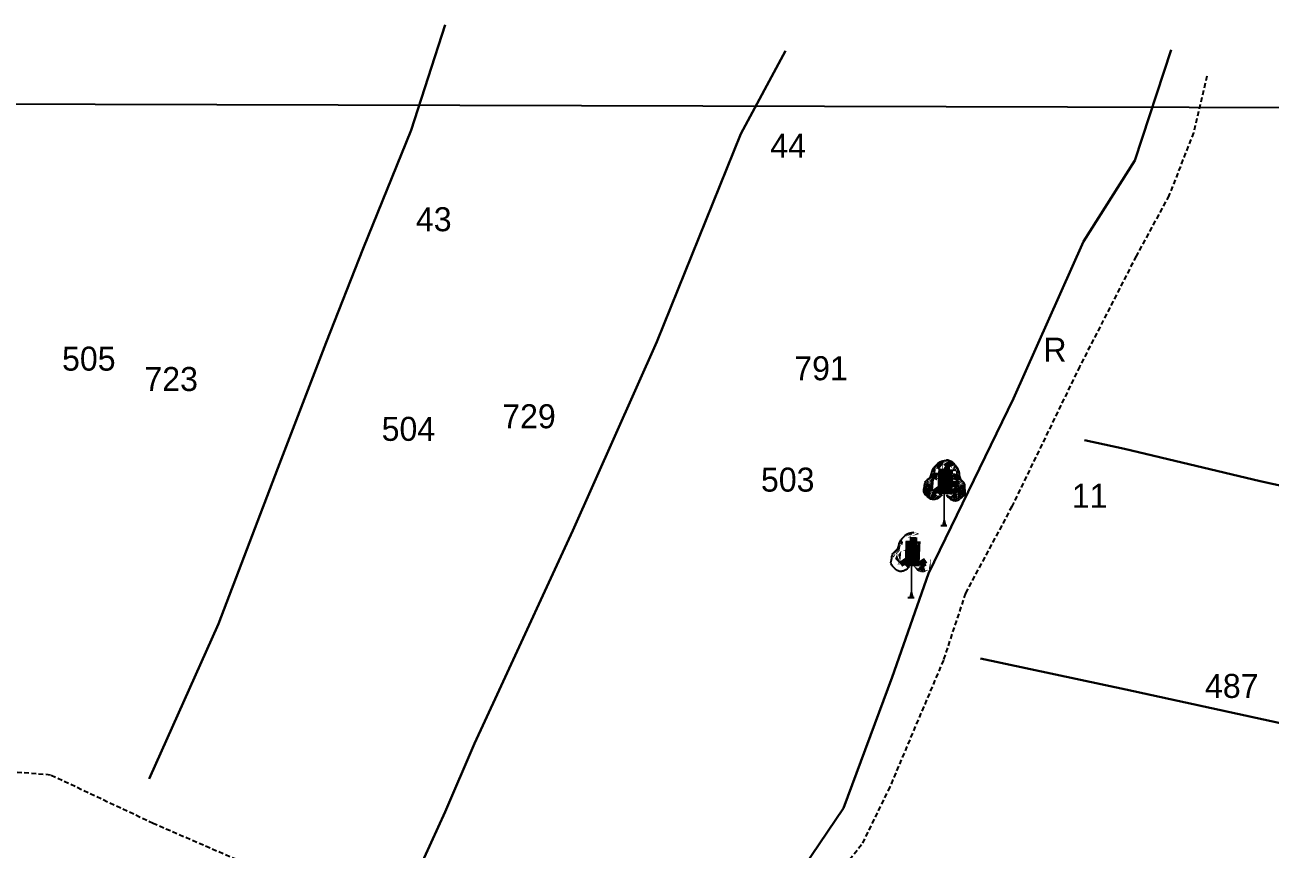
# Model space of a CAD drawing. Header units: millimetres. Extents: x -1419336 to 38707697, y -75591640 to 81.
# Drawn here: x 339.3 to 469, y -687 to -601.2 of the extents above; entities that cross this region are included whole.
import ezdxf

# ---------------------------------------------------------------- set-up
doc = ezdxf.new("R2010")
doc.units = ezdxf.units.MM
doc.linetypes.add('ACAD_ISO02W100', pattern=[15, 12, -3])
doc.linetypes.add('DASHED', pattern=[0.75, 0.5, -0.25])
for name, color, linetype in [('Line_Marking_Adusting_Sheet', 1, 'Continuous'), ('Line_Road', 250, 'ACAD_ISO02W100'), ('Sym_Tree', 92, 'Continuous'), ('Text_Survey_No_Old', 5, 'Continuous')]:
    doc.layers.add(name, color=color, linetype=linetype)
for name, color, linetype, lineweight in [('Line_Vahivat', 250, 'ACAD_ISO02W100', 25), ('Poly_Survey_Bndry', 250, 'Continuous', 30), ('Text_Survey_No', 250, 'Continuous', 0)]:
    doc.layers.add(name, color=color, linetype=linetype, lineweight=lineweight)
doc.layers.add('Text_Chalta_No', color=1, linetype='Continuous', lineweight=0, true_color=0x0000ff)
doc.styles.get("Standard").update_dxf_attribs({"font": 'SakalBharati.ttf'})

msp = doc.modelspace()

# ---------------------------------------------------------------- linework, layer by layer
at = {"layer": 'Line_Marking_Adusting_Sheet'}
msp.add_lwpolyline([(17.38, -608.55), (751.83, -610.57)], dxfattribs=at)
at = {"layer": 'Line_Road', "linetype": 'DASHED'}
msp.add_lwpolyline([(462.43, -606.56), (461.04, -612.44), (458.49, -618.98), (455.07, -625.3), (449.19, -636.77), (442.13, -651.35), (437.29, -660.39), (434.99, -667.36), (429.41, -680.56), (426.47, -686.59), (423.71, -690)], dxfattribs=at)
at = {"layer": 'Line_Vahivat', "linetype": 'DASHED'}
msp.add_lwpolyline([(406.38, -698.77), (400.15, -697.45), (394.59, -696.2), (389.74, -695.05), (382.95, -694.03), (371.8, -692.11), (364.11, -689.32), (352.69, -684.37), (341.99, -679.32), (336.84, -678.91)], dxfattribs=at)
at = {"layer": 'Poly_Survey_Bndry'}
for points in [[(352.26, -679.71), (359.48, -663.58), (365.67, -647.38), (370.69, -634.27), (374.56, -624.48), (379.57, -612.15), (383.11, -601.21)], [(379.46, -691.13), (383.11, -683.15), (386.17, -676.04), (388.53, -670.92), (396.4, -653.84), (405.16, -634.2), (413.9, -612.56), (418.53, -603.92)], [(407.91, -695.89), (411.05, -695.72), (416.51, -693.92), (417.14, -693.81), (424.58, -682.78), (429.65, -669.12), (433.45, -658.32), (442.3, -640.11), (449.6, -623.76), (454.95, -615.31), (458.73, -603.8)], [(449.7, -644.46), (453.86, -645.36), (467.99, -648.71), (491.86, -653.97), (506.77, -657.41)], [(438.85, -667.19), (453.99, -670.4), (486.19, -677.44), (528.34, -686.32)]]:
    msp.add_lwpolyline(points, dxfattribs=at)
at = {"layer": 'Sym_Tree'}
for p, q in [((435.31, -646.58), (435.08, -646.6)), ((434.71, -653.35), (435.36, -653.35)), ((431.9, -654.06), (431.67, -654.09)), ((431.3, -660.83), (431.95, -660.83))]:
    msp.add_line(p, q, dxfattribs=at)
at = {"layer": 'Sym_Tree', "color": 82, "const_width": 0.8}
for points in [[(434.75, -650.04), (434.86, -647.43)], [(434.85, -650.05), (434.95, -647.44)], [(435.19, -649.67), (435.29, -647.06)], [(435.52, -650.1), (435.62, -647.49)], [(434.1, -649.44), (434.44, -649.92)], [(434.62, -649.55), (434.96, -650.04)], [(436.44, -649.67), (435.94, -650)], [(436.06, -649.46), (436.4, -649.94)], [(431.35, -657.52), (431.45, -654.92)], [(431.44, -657.54), (431.54, -654.93)], [(431.78, -657.15), (431.89, -654.54)], [(432.11, -657.59), (432.22, -654.98)], [(430.69, -656.92), (431.03, -657.41)], [(431.21, -657.04), (431.55, -657.52)], [(433.03, -657.15), (432.54, -657.48)], [(432.65, -656.94), (432.99, -657.43)]]:
    msp.add_lwpolyline(points, dxfattribs=at)
at = {"layer": 'Sym_Tree', "color": 34}
for points in [[(435.08, -653.35, 0.48, 0.16, 0), (435.08, -652.69, 0.16, 0.16, 0), (435.08, -650.02, 0.16, 0.16, 0)], [(431.67, -660.83, 0.48, 0.16, 0), (431.67, -660.18, 0.16, 0.16, 0), (431.67, -657.5, 0.16, 0.16, 0)]]:
    msp.add_lwpolyline(points, format="xyseb", dxfattribs=at)
at = {"layer": 'Sym_Tree', "color": 82}
for points in [[(434.85, -650.13), (434.7, -650.29), (434.47, -650.54), (434.03, -650.64), (433.64, -650.62), (433.3, -650.29), (432.84, -649.89), (433.05, -649.29), (433.06, -648.69), (433.75, -648.35), (433.77, -647.52), (434.28, -647), (434.69, -646.64), (434.98, -646.61), (435.08, -646.6)], [(431.45, -657.61), (431.3, -657.78), (431.07, -658.03), (430.62, -658.13), (430.23, -658.1), (429.9, -657.77), (429.43, -657.37), (429.64, -656.77), (429.65, -656.18), (430.34, -655.83), (430.36, -655.01), (430.88, -654.49), (431.29, -654.12), (431.57, -654.09), (431.67, -654.09)]]:
    msp.add_open_spline(points, degree=3, knots=[0, 0, 0, 0, 0.357151, 0.545743, 0.741494, 0.970117, 1.319935, 1.641608, 1.935314, 2.250626, 2.755061, 3.137005, 3.457298, 3.618487, 3.618487, 3.618487, 3.618487], dxfattribs=at)
at = {"layer": 'Sym_Tree', "color": 82, "start_tangent": (435.075677, -653.347352), "end_tangent": (435.075677, -653.347352)}
msp.add_spline([(435.31, -650.13), (435.74, -650.6), (436.06, -650.73), (436.41, -650.73), (436.77, -650.53), (437.22, -650.09), (437.24, -649.51), (437.18, -648.98), (436.82, -648.54), (436.6, -647.66), (436.24, -647.07), (435.81, -646.68), (435.31, -646.58)], degree=3, dxfattribs=at)
at = {"layer": 'Sym_Tree', "color": 82}
for points in [[(434.07, -647.2), (433.91, -647.48), (433.83, -647.76), (433.77, -648.03)], [(435.08, -646.6), (434.37, -646.94), (434.07, -647.2), (433.91, -647.48)], [(433.97, -647.51), (433.94, -647.5), (434.23, -647.11), (434.37, -646.94)], [(434.16, -647.21), (434.13, -647.17), (434.05, -647.31), (434.07, -647.35)], [(434.23, -647.11), (434.37, -646.94), (434.07, -647.2), (434.23, -647.11)], [(434.19, -647.6), (434.07, -647.35), (434.14, -647.21), (434.48, -647)], [(434.07, -647.2), (434.23, -647.11), (434.16, -647.21), (434.13, -647.17)], [(434.1, -647.25), (434.16, -647.21), (435.08, -646.6), (434.88, -646.62)], [(434.14, -647.21), (434.48, -647), (434.51, -647.46), (434.15, -647.29)], [(434.41, -647.05), (434.48, -647), (434.15, -647.29), (434.15, -647.24)], [(434.16, -647.38), (434.51, -647.46), (434.48, -647), (435.21, -646.71)], [(434.44, -646.98), (434.25, -647.09), (434.16, -647.21), (434.44, -646.98)], [(434.48, -647), (434.25, -647.09), (434.2, -647.25), (434.24, -647.28)], [(434.2, -647.25), (434.24, -647.28), (434.41, -647.05), (434.48, -647)], [(434.48, -647), (435.21, -646.71), (434.48, -647), (434.25, -647.09)], [(434.37, -646.94), (434.66, -646.8), (434.44, -646.98), (434.25, -647.09)], [(434.66, -646.8), (434.7, -646.69), (434.52, -646.81), (434.37, -646.94)], [(434.52, -646.81), (434.37, -646.94), (434.66, -646.8), (434.55, -646.8)], [(434.66, -646.8), (434.55, -646.8), (434.37, -646.94), (434.66, -646.8)], [(435.53, -646.6), (434.95, -646.99), (434.48, -647), (435.08, -646.6)], [(434.48, -647), (435.08, -646.6), (435.28, -646.6), (435.16, -646.74)], [(435.08, -646.6), (434.88, -646.62), (434.69, -646.69), (434.52, -646.81)], [(434.69, -646.69), (434.52, -646.81), (434.8, -646.67), (434.88, -646.62)], [(434.84, -646.66), (434.8, -646.67), (434.52, -646.81), (434.66, -646.8)], [(434.84, -646.66), (434.66, -646.8), (434.67, -646.73), (434.52, -646.81)], [(434.52, -646.81), (434.66, -646.8), (434.78, -646.69), (434.79, -646.67)], [(434.67, -646.73), (434.52, -646.81), (434.66, -646.8), (434.7, -646.69)], [(434.62, -647.21), (434.9, -646.98), (435.53, -646.6), (435.7, -647.48)], [(434.93, -647.05), (434.95, -646.99), (434.62, -647.21), (434.9, -646.98)], [(434.77, -646.69), (434.77, -646.69), (434.84, -646.66), (434.66, -646.8)], [(434.78, -646.69), (434.79, -646.67), (434.68, -646.7), (434.66, -646.8)], [(434.68, -646.7), (434.66, -646.8), (434.79, -646.67), (434.75, -646.69)], [(434.8, -646.67), (434.88, -646.62), (434.68, -646.7), (434.88, -646.62)], [(434.68, -646.7), (434.88, -646.62), (434.84, -646.66), (434.8, -646.67)], [(434.79, -646.67), (434.75, -646.69), (434.77, -646.69)], [(435.53, -646.6), (435.7, -647.48), (434.96, -647.46), (434.93, -647)], [(435.9, -646.74), (435.73, -646.65), (434.93, -647.01), (434.94, -647.05)], [(434.93, -647.01), (434.94, -647.05), (434.95, -646.99)], [(434.95, -646.99), (434.95, -646.99), (434.93, -647.05), (434.95, -646.99)], [(434.96, -647.46), (434.93, -647), (435.7, -647.48), (434.96, -647.46)], [(435.08, -646.6), (435.31, -646.58), (435.53, -646.6), (434.95, -646.99)], [(435.28, -646.6), (435.16, -646.74), (435.02, -646.79), (435.12, -646.68)], [(435.02, -646.79), (435.04, -646.73), (435.12, -646.68), (435.08, -646.6)], [(435.02, -646.79), (435.12, -646.68), (435.16, -646.74), (435.02, -646.79)], [(435.16, -646.74), (435.02, -646.79), (435.04, -646.73), (435.12, -646.68)], [(435.12, -646.68), (435.08, -646.6), (435.28, -646.6), (435.12, -646.68)], [(435.28, -646.6), (435.12, -646.68), (435.31, -646.58), (435.53, -646.6)], [(436.36, -647.32), (436.12, -647.06), (435.53, -646.6), (435.25, -647.46)], [(435.53, -646.6), (435.25, -647.46), (435.99, -647.53), (436.08, -647.08)], [(435.99, -647.53), (436.08, -647.08), (435.25, -647.46), (435.99, -647.53)], [(435.35, -646.7), (435.27, -646.65), (435.47, -646.75), (435.27, -646.65)], [(435.47, -646.75), (435.27, -646.65), (435.31, -646.69), (435.35, -646.7)], [(435.31, -646.58), (435.53, -646.6), (435.81, -646.7), (435.73, -646.65)], [(435.36, -646.7), (435.39, -646.73), (435.37, -646.73)], [(436.35, -647.49), (435.99, -647.53), (436.08, -647.08), (435.4, -646.69)], [(436.08, -647.08), (435.4, -646.69), (436.08, -647.08), (436.29, -647.2)], [(435.53, -646.6), (436.2, -647.03), (436.46, -647.33), (436.59, -647.63)], [(436.42, -647.37), (436.36, -647.32), (435.53, -646.6), (435.73, -646.65)], [(435.53, -646.6), (435.73, -646.65), (435.91, -646.74), (436.07, -646.88)], [(435.91, -646.74), (436.07, -646.88), (435.81, -646.7), (435.73, -646.65)], [(435.76, -646.69), (435.81, -646.7), (436.07, -646.88), (435.92, -646.85)], [(435.83, -646.73), (435.83, -646.73), (435.76, -646.69), (435.92, -646.85)], [(435.76, -646.69), (435.92, -646.85), (435.92, -646.78), (436.07, -646.88)], [(436.07, -646.88), (435.92, -646.85), (435.82, -646.72), (435.81, -646.7)], [(435.82, -646.72), (435.81, -646.7), (435.92, -646.75), (435.92, -646.85)], [(435.92, -646.75), (435.92, -646.85), (435.81, -646.7), (435.85, -646.73)], [(435.92, -646.78), (436.07, -646.88), (435.92, -646.85), (435.9, -646.74)], [(435.92, -646.85), (435.9, -646.74), (436.07, -646.88), (436.2, -647.03)], [(436.07, -646.88), (436.2, -647.03), (435.92, -646.85), (436.04, -646.87)], [(435.92, -646.85), (436.04, -646.87), (436.2, -647.03), (435.92, -646.85)], [(436.2, -647.03), (435.92, -646.85), (436.12, -647.06), (436.29, -647.2)], [(436.39, -647.32), (436.08, -647.08), (435.99, -647.53), (436.37, -647.4)], [(436.29, -647.71), (436.44, -647.48), (436.39, -647.32), (436.08, -647.08)], [(436.08, -647.08), (436.29, -647.2), (436.33, -647.35), (436.28, -647.38)], [(436.33, -647.35), (436.28, -647.38), (436.14, -647.13), (436.08, -647.08)], [(436.14, -647.13), (436.08, -647.08), (436.37, -647.4), (436.38, -647.35)], [(436.12, -647.06), (436.29, -647.2), (436.36, -647.32), (436.12, -647.06)], [(436.51, -647.64), (436.55, -647.64), (436.32, -647.22), (436.2, -647.03)], [(436.32, -647.22), (436.2, -647.03), (436.46, -647.33), (436.32, -647.22)], [(433.37, -648.58), (433.31, -648.64), (433.52, -648.41)], [(434.02, -648.47), (433.91, -649.67), (433.36, -649.33), (433.64, -648.75)], [(433.4, -648.51), (433.4, -648.54), (433.52, -648.41), (433.66, -648.32)], [(433.52, -648.41), (433.66, -648.32), (433.41, -648.65), (433.4, -648.54)], [(433.41, -648.65), (433.4, -648.54), (433.47, -648.62), (433.66, -648.32)], [(433.52, -648.41), (433.52, -648.41), (433.4, -648.51), (433.4, -648.54)], [(433.66, -648.47), (433.66, -648.32), (433.41, -648.65)], [(433.41, -648.65), (433.65, -648.6), (433.83, -648.45), (433.65, -648.6)], [(433.47, -648.62), (433.66, -648.32), (433.66, -648.47), (433.78, -648.47)], [(433.66, -648.53), (433.66, -648.47), (433.47, -648.62), (433.66, -648.53)], [(433.47, -648.62), (433.66, -648.53), (433.66, -648.47), (433.49, -648.59)], [(433.66, -648.47), (433.49, -648.59), (433.66, -648.53), (433.66, -648.47)], [(433.52, -648.41), (433.66, -648.32), (433.77, -648.03), (433.73, -648.02)], [(433.65, -648.23), (433.65, -648.22), (433.52, -648.41), (433.66, -648.32)], [(433.83, -648.45), (433.65, -648.6), (433.64, -648.75), (433.65, -648.6)], [(434.02, -648.47), (433.83, -648.45), (433.69, -648.9), (433.64, -648.75)], [(433.64, -648.75), (433.65, -648.6), (433.66, -648.47)], [(433.69, -648.36), (433.66, -648.32), (433.65, -648.23), (433.65, -648.22)], [(433.97, -647.82), (433.77, -648.03), (433.83, -648.45), (433.66, -648.47)], [(433.66, -648.47), (433.66, -648.47), (433.66, -648.47), (433.66, -648.32)], [(433.66, -648.53), (433.66, -648.47), (433.69, -648.36), (433.66, -648.32)], [(433.83, -648.45), (433.66, -648.47), (434.11, -648.49), (434.59, -648.49)], [(433.66, -648.47), (433.66, -648.47), (433.66, -648.47)], [(433.66, -648.47), (433.78, -648.47), (433.66, -648.53), (433.66, -648.47)], [(433.77, -648.03), (433.73, -648.02), (433.71, -648.12), (433.67, -648.17)], [(433.67, -648.29), (433.69, -648.36), (433.77, -648.03), (433.81, -648.21)], [(433.71, -648.12), (433.67, -648.17), (433.67, -648.29), (433.69, -648.36)], [(433.68, -648.24), (433.69, -648.36), (433.85, -647.77), (433.87, -647.71)], [(433.71, -648.12), (433.77, -648.03), (433.68, -648.24), (433.69, -648.36)], [(433.77, -648.03), (433.81, -648.21), (433.71, -648.12), (433.77, -648.03)], [(433.79, -647.85), (433.73, -648.02), (433.97, -647.51), (433.94, -647.5)], [(433.84, -647.63), (433.8, -647.78), (433.79, -647.85), (433.73, -648.02)], [(433.83, -647.76), (433.84, -647.72), (433.73, -648.02), (433.76, -648.03)], [(433.79, -647.94), (433.73, -648.02), (433.8, -647.78), (433.85, -647.77)], [(433.77, -647.97), (433.8, -647.87), (433.79, -647.94), (433.73, -648.02)], [(433.73, -648.02), (433.76, -648.03), (433.78, -647.96), (433.79, -647.94)], [(434.19, -647.6), (433.94, -647.5), (433.97, -647.82), (433.77, -648.03)], [(433.83, -647.76), (433.77, -648.03), (434.13, -647.89), (434.19, -647.6)], [(433.81, -647.79), (433.84, -647.63), (433.77, -647.97), (433.8, -647.87)], [(433.78, -647.96), (433.79, -647.94), (433.8, -647.87), (433.84, -647.72)], [(433.8, -647.87), (433.84, -647.72), (433.85, -647.62), (433.84, -647.62)], [(433.8, -647.78), (433.85, -647.77), (433.84, -647.63), (433.8, -647.78)], [(433.84, -647.62), (433.91, -647.48), (433.81, -647.79), (433.84, -647.63)], [(433.85, -647.77), (433.87, -647.71), (433.83, -647.76), (433.84, -647.72)], [(433.83, -648.45), (434.35, -648.4), (433.97, -647.82), (434.21, -648.19)], [(433.97, -647.82), (434.21, -648.19), (434.35, -648.4), (433.83, -648.45)], [(434.43, -648.05), (434.35, -648.4), (433.83, -648.45), (434.35, -648.4)], [(434.35, -648.4), (433.83, -648.45), (434.11, -648.49)], [(434.02, -648.47), (434.3, -648.65), (434.02, -648.47), (433.83, -648.45)], [(434.19, -647.6), (434.04, -647.27), (433.91, -647.48), (433.84, -647.72)], [(433.91, -647.48), (433.84, -647.72), (433.97, -647.82), (434.19, -647.6)], [(433.84, -647.72), (433.88, -647.56), (433.91, -647.48), (433.88, -647.56)], [(433.91, -647.48), (433.88, -647.56), (433.84, -647.62), (433.91, -647.48)], [(433.85, -647.62), (433.84, -647.62), (433.84, -647.72), (433.88, -647.56)], [(433.97, -647.82), (434.19, -647.6), (434.19, -647.6), (433.94, -647.5)], [(434.49, -647.85), (434.85, -647.84), (434.43, -648.05), (433.97, -647.82)], [(434.43, -648.05), (433.97, -647.82), (434.43, -648.05), (434.35, -648.4)], [(434.3, -648.65), (434.33, -648.49), (434.02, -648.47), (434.3, -648.65)], [(434.13, -647.89), (434.19, -647.6), (434.19, -647.6), (434.04, -647.27)], [(434.05, -647.31), (434.07, -647.35), (434.1, -647.25), (434.16, -647.21)], [(434.15, -647.29), (434.09, -647.31), (434.07, -647.35), (434.15, -647.29)], [(434.07, -647.35), (434.15, -647.29), (434.92, -647.64), (435.2, -647.75)], [(434.15, -647.29), (434.15, -647.24), (434.15, -647.29), (434.09, -647.31)], [(434.11, -648.49), (434.59, -648.49), (435.13, -648.13), (435.23, -647.76)], [(434.11, -648.49), (434.11, -648.49), (434.3, -648.65), (434.33, -648.49)], [(434.51, -647.46), (434.15, -647.29), (434.16, -647.38), (434.51, -647.46)], [(435.68, -649.23), (434.6, -649.27), (434.47, -648.47), (434.36, -649.67)], [(434.49, -647.85), (434.43, -648.05), (434.43, -648.05), (434.49, -647.85)], [(434.92, -647.64), (435.2, -647.75), (434.49, -647.85), (434.85, -647.84)], [(435.7, -647.48), (434.96, -647.46), (434.64, -647.6), (434.53, -647.35)], [(434.88, -648.05), (434.94, -647.85), (435.68, -649.23), (434.6, -649.27)], [(435.7, -647.48), (434.96, -647.46), (434.94, -647.85), (434.88, -648.05)], [(435.58, -648.13), (435.68, -647.76), (435.7, -647.48), (434.96, -647.46)], [(436, -648.12), (435.96, -647.91), (435.05, -649.19), (436.12, -649.37)], [(435.29, -648.11), (435.24, -647.74), (435.25, -647.46), (435.99, -647.53)], [(436.26, -648.6), (435.78, -648.53), (435.29, -648.11), (435.24, -647.74)], [(435.25, -647.46), (435.99, -647.53), (435.96, -647.91), (436, -648.12)], [(435.25, -647.46), (435.99, -647.53), (436.29, -647.71), (436.44, -647.48)], [(436.44, -647.48), (436.37, -647.4), (435.56, -647.65), (435.27, -647.73)], [(435.56, -647.65), (435.27, -647.73), (435.96, -647.91), (435.6, -647.86)], [(435.96, -647.91), (435.6, -647.86), (436, -648.12), (436.48, -647.95)], [(435.96, -647.91), (436, -648.12), (436, -648.12), (435.96, -647.91)], [(435.99, -647.53), (436.37, -647.4), (436.35, -647.49), (435.99, -647.53)], [(436, -648.12), (436.48, -647.95), (436, -648.12), (436.02, -648.48)], [(436, -648.12), (436.02, -648.48), (436.54, -648.59), (436.02, -648.48)], [(436.54, -648.59), (436.02, -648.48), (436.48, -647.95), (436.19, -648.29)], [(436.48, -647.95), (436.19, -648.29), (436.02, -648.48), (436.54, -648.59)], [(436.02, -648.48), (436.54, -648.59), (436.26, -648.6)], [(436.13, -647.63), (436.15, -647.71), (436.18, -647.77), (436.13, -647.63)], [(436.32, -648), (436.29, -647.71), (436.29, -647.71), (436.48, -647.4)], [(436.29, -647.71), (436.48, -647.4), (436.59, -647.63), (436.62, -647.87)], [(436.59, -647.63), (436.62, -647.87), (436.48, -647.95), (436.29, -647.71)], [(436.48, -647.95), (436.29, -647.71), (436.29, -647.71), (436.55, -647.64)], [(436.29, -647.71), (436.55, -647.64), (436.48, -647.95), (436.66, -648.18)], [(436.63, -647.92), (436.66, -648.18), (436.32, -648), (436.29, -647.71)], [(436.46, -647.33), (436.32, -647.22), (436.36, -647.32), (436.41, -647.28)], [(436.36, -647.32), (436.41, -647.28), (436.46, -647.44), (436.44, -647.48)], [(436.46, -647.44), (436.44, -647.48), (436.42, -647.37), (436.36, -647.32)], [(436.37, -647.4), (436.38, -647.35), (436.37, -647.4), (436.43, -647.43)], [(436.37, -647.4), (436.43, -647.43), (436.44, -647.48), (436.37, -647.4)], [(436.46, -647.33), (436.59, -647.63), (436.63, -647.92), (436.66, -648.18)], [(436.48, -647.95), (436.66, -648.18), (436.54, -648.59), (436.7, -648.63)], [(436.65, -648.01), (436.69, -648.19), (436.51, -647.64), (436.55, -647.64)], [(436.62, -647.87), (436.6, -647.71), (436.59, -647.63), (436.6, -647.71)], [(436.63, -647.77), (436.59, -647.63), (436.64, -647.95), (436.63, -647.78)], [(436.71, -648.4), (436.69, -648.52), (436.61, -647.92), (436.59, -647.86)], [(436.61, -647.92), (436.59, -647.86), (436.63, -647.92), (436.62, -647.87)], [(436.72, -648.45), (436.69, -648.52), (436.66, -648.18), (436.59, -648.35)], [(436.66, -648.18), (436.59, -648.35), (436.7, -648.28), (436.66, -648.18)], [(436.87, -648.81), (436.72, -648.49), (436.7, -648.63), (436.59, -648.62)], [(436.63, -647.77), (436.63, -647.77), (436.62, -647.87), (436.6, -647.71)], [(436.66, -647.94), (436.61, -647.92), (436.63, -647.78), (436.66, -647.94)], [(436.65, -648.1), (436.69, -648.19), (436.66, -647.94), (436.61, -647.92)], [(436.63, -647.92), (436.62, -647.87), (436.69, -648.19), (436.66, -648.18)], [(436.65, -648.12), (436.65, -648.1), (436.64, -648.03), (436.62, -647.87)], [(436.64, -647.95), (436.63, -647.78), (436.66, -648.13), (436.64, -648.03)], [(436.63, -647.78), (436.66, -647.94), (436.65, -648.01), (436.69, -648.19)], [(436.66, -648.13), (436.64, -648.03), (436.65, -648.1), (436.69, -648.19)], [(436.69, -648.19), (436.66, -648.18), (436.65, -648.12), (436.65, -648.1)], [(436.85, -648.59), (436.72, -648.49), (436.66, -648.18), (436.69, -648.19)], [(436.66, -648.18), (436.69, -648.19), (436.7, -648.28), (436.73, -648.34)], [(436.7, -648.28), (436.66, -648.18), (436.71, -648.4), (436.69, -648.52)], [(436.7, -648.28), (436.73, -648.34), (436.72, -648.45), (436.69, -648.52)], [(436.69, -648.52), (436.72, -648.49), (436.75, -648.4), (436.75, -648.39)], [(436.7, -648.69), (436.7, -648.63), (436.69, -648.52), (436.72, -648.49)], [(436.7, -648.63), (436.7, -648.63), (436.7, -648.63), (436.72, -648.49)], [(436.7, -648.63), (436.72, -648.49), (436.93, -648.85)], [(436.75, -648.4), (436.75, -648.39), (436.85, -648.59), (436.72, -648.49)], [(436.96, -648.71), (436.95, -648.74), (436.85, -648.59), (436.72, -648.49)], [(436.85, -648.59), (436.72, -648.49), (436.93, -648.85), (436.95, -648.74)], [(436.93, -648.85), (436.95, -648.74), (436.87, -648.81), (436.72, -648.49)], [(433.21, -648.9), (433.04, -649.1), (432.95, -649.7), (433.77, -649.77)], [(433.01, -649.51), (432.95, -649.7), (433.04, -649.1), (432.97, -649.51)], [(433.01, -649.51), (433.01, -649.51), (433.01, -649.51), (432.95, -649.7)], [(432.95, -649.7), (433.77, -649.77), (433.74, -650.61), (433.56, -650.51)], [(433.07, -650.07), (432.97, -649.89), (432.95, -649.7), (433.59, -650.43)], [(432.95, -649.7), (433.59, -650.43), (433.57, -650.47), (433.37, -650.31)], [(433.42, -650.29), (433.37, -650.31), (432.95, -649.7), (433.42, -650.29)], [(432.95, -649.7), (433.42, -650.29), (433.42, -650.29), (432.97, -649.89)], [(433.11, -650.1), (432.97, -649.89), (432.98, -649.9), (432.95, -649.7)], [(432.98, -649.9), (432.95, -649.7), (432.97, -649.89), (433.03, -649.94)], [(432.97, -649.89), (433.03, -649.94), (433.04, -649.1), (433.12, -649.17)], [(433.04, -649.1), (432.97, -649.51), (433.12, -649.17), (433.12, -649.15)], [(433.04, -649.1), (433.12, -649.17), (433.01, -649.51)], [(433.16, -648.72), (433.1, -648.85), (433.06, -649), (433.04, -649.1)], [(433.06, -649), (433.04, -649.1), (433.22, -649.18), (433.42, -648.82)], [(433.16, -648.93), (433.16, -648.93), (433.21, -648.9), (433.04, -649.1)], [(433.35, -648.73), (433.36, -649.33), (433.05, -649.09), (433.36, -649.33)], [(433.05, -649.09), (433.36, -649.33), (433.53, -648.9), (433.42, -648.82)], [(433.1, -648.96), (433.07, -648.98), (433.06, -649.01), (433.15, -648.91)], [(433.06, -649.01), (433.15, -648.91), (433.15, -648.91)], [(433.16, -648.93), (433.07, -648.98), (433.13, -648.95), (433.13, -648.83)], [(433.13, -648.95), (433.13, -648.83), (433.1, -648.96), (433.07, -648.98)], [(433.09, -649.04), (433.09, -649.04), (433.16, -648.93), (433.07, -648.98)], [(433.32, -648.76), (433.23, -648.74), (433.13, -648.83), (433.09, -649.04)], [(433.13, -648.83), (433.09, -649.04), (433.18, -648.91), (433.2, -648.8)], [(433.18, -648.98), (433.18, -648.91), (433.09, -649.04)], [(433.41, -648.65), (433.33, -648.66), (433.16, -648.72), (433.1, -648.85)], [(433.15, -649.21), (433.19, -649.14), (433.11, -650.1), (433.25, -650.19)], [(433.14, -649.09), (433.52, -649), (433.16, -649.05), (433.12, -649.17)], [(433.16, -649.05), (433.12, -649.17), (433.15, -649.37), (433.23, -649.23)], [(433.12, -649.17), (433.12, -649.15), (433.77, -649.77), (433.61, -649.63)], [(433.2, -648.8), (433.23, -648.74), (433.13, -648.83), (433.16, -648.72)], [(433.13, -648.83), (433.16, -648.72), (433.18, -648.98), (433.18, -648.91)], [(433.23, -649.23), (433.24, -649.29), (433.14, -649.09), (433.52, -649)], [(433.15, -648.91), (433.15, -648.91), (433.16, -648.93)], [(433.15, -649.37), (433.23, -649.23), (433.15, -649.21), (433.19, -649.14)], [(433.27, -648.75), (433.85, -648.56), (433.17, -648.72), (433.23, -648.66)], [(433.17, -648.72), (433.23, -648.66), (433.28, -648.62), (433.34, -648.56)], [(433.32, -648.79), (433.18, -648.91), (433.39, -648.76), (433.35, -648.73)], [(433.18, -648.91), (433.2, -648.8), (433.32, -648.76)], [(433.22, -649.18), (433.42, -648.82), (433.32, -648.79), (433.18, -648.91)], [(433.32, -648.76), (433.32, -648.76), (433.2, -648.8), (433.23, -648.74)], [(433.36, -649.33), (433.36, -649.33), (433.29, -649.54), (433.22, -649.18)], [(433.29, -649.54), (433.22, -649.18), (433.61, -649.63), (433.35, -649.37)], [(433.37, -648.75), (433.42, -648.71), (433.32, -648.76), (433.23, -648.74)], [(433.38, -649.35), (433.24, -649.29), (433.23, -649.23), (433.24, -649.29)], [(433.34, -648.57), (433.28, -648.62), (433.24, -648.66), (433.31, -648.64)], [(433.24, -648.66), (433.31, -648.64), (433.33, -648.66), (433.41, -648.65)], [(433.35, -649.37), (433.43, -649.4), (433.38, -649.35), (433.24, -649.29)], [(433.39, -648.76), (433.35, -648.73), (433.27, -648.75), (433.85, -648.56)], [(433.28, -648.62), (433.34, -648.56), (433.4, -648.51), (433.42, -648.63)], [(433.4, -648.51), (433.42, -648.63), (433.33, -648.66), (433.28, -648.62)], [(433.33, -648.66), (433.28, -648.62), (433.34, -648.56), (433.35, -648.62)], [(433.28, -648.62), (433.34, -648.62), (433.34, -648.57), (433.28, -648.62)], [(433.34, -648.62), (433.34, -648.62), (433.28, -648.62), (433.34, -648.62)], [(433.42, -648.63), (433.34, -648.62), (433.37, -648.58), (433.31, -648.64)], [(433.33, -648.66), (433.41, -648.65), (433.42, -648.63), (433.34, -648.62)], [(433.41, -648.65), (433.41, -648.65), (433.41, -648.65), (433.33, -648.66)], [(433.34, -648.56), (433.35, -648.62), (433.34, -648.57), (433.37, -648.58)], [(433.34, -648.57), (433.37, -648.58), (433.34, -648.62)], [(433.53, -648.9), (433.43, -648.7), (433.35, -648.73), (433.36, -649.33)], [(433.43, -648.7), (433.43, -648.81), (433.35, -648.73), (433.43, -648.7)], [(433.35, -648.73), (433.43, -648.7), (433.42, -648.8), (433.35, -648.76)], [(433.42, -648.8), (433.35, -648.76), (433.42, -648.8), (433.43, -648.71)], [(433.5, -648.99), (433.4, -648.95), (433.5, -648.99), (433.35, -648.94)], [(433.5, -648.99), (433.35, -648.94), (433.5, -648.99), (433.36, -649.33)], [(433.67, -649.19), (433.45, -649.41), (433.35, -649.37), (433.43, -649.4)], [(433.61, -649.63), (433.35, -649.37), (433.36, -649.33), (433.62, -649.49)], [(433.91, -649.67), (433.36, -649.33), (433.41, -648.65), (433.65, -648.6)], [(433.36, -649.33), (433.64, -648.75), (433.6, -649.57), (433.6, -649.89)], [(433.5, -648.99), (433.36, -649.33), (433.42, -648.82), (433.53, -648.9)], [(433.53, -648.9), (433.59, -649.03), (433.36, -649.33), (433.52, -649)], [(433.36, -649.33), (433.52, -649), (433.5, -648.99), (433.4, -648.95)], [(433.77, -649.77), (433.61, -649.63), (433.88, -649.19), (433.36, -649.33)], [(433.88, -649.19), (433.36, -649.33), (433.36, -649.33)], [(433.36, -649.33), (433.36, -649.33), (433.67, -649.19), (433.45, -649.41)], [(433.36, -649.33), (433.62, -649.49), (433.36, -649.33), (433.53, -649.31)], [(433.36, -649.33), (433.53, -649.31), (433.36, -649.33)], [(433.91, -649.67), (433.6, -649.57), (433.91, -649.67), (433.36, -649.33)], [(433.42, -648.8), (433.43, -648.71), (433.37, -648.75), (433.42, -648.71)], [(433.53, -648.9), (433.42, -648.82), (433.53, -648.9), (433.4, -648.95)], [(433.53, -648.9), (433.4, -648.95), (433.53, -648.9), (433.59, -649.03)], [(433.41, -648.65), (433.41, -648.65), (433.41, -648.65)], [(433.41, -648.65), (433.41, -648.65), (433.41, -648.65)], [(433.42, -648.82), (433.47, -648.78), (433.43, -648.7), (433.43, -648.81)], [(433.42, -648.82), (433.53, -648.9), (433.42, -648.82), (433.47, -648.78)], [(433.64, -648.63), (433.64, -648.75), (433.53, -648.9), (433.43, -648.7)], [(433.64, -648.75), (433.64, -648.63), (433.55, -648.94), (433.53, -648.9)], [(433.55, -648.94), (433.53, -648.9), (433.69, -648.9), (433.64, -648.97)], [(433.59, -649.03), (433.64, -648.97), (433.64, -648.75), (433.64, -648.63)], [(433.63, -649.11), (433.72, -649.16), (433.59, -649.03), (433.64, -648.97)], [(433.6, -649.57), (433.6, -649.89), (433.6, -649.89), (433.89, -649.91)], [(433.6, -649.89), (433.89, -649.91), (433.91, -649.67), (433.6, -649.57)], [(434.54, -650.44), (434.85, -650.13), (433.91, -649.67), (433.6, -650.4)], [(433.91, -649.67), (433.6, -650.4), (434.37, -650.23), (433.93, -650.6)], [(433.77, -648.96), (433.64, -648.97), (433.63, -649.11), (433.72, -649.16)], [(433.67, -649.19), (433.63, -649.11), (433.64, -648.97), (433.72, -649.16)], [(433.91, -649.67), (433.75, -649.68), (433.67, -649.19), (433.63, -649.11)], [(433.69, -648.9), (433.64, -648.75), (433.64, -648.75), (433.64, -648.63)], [(433.64, -648.75), (433.64, -648.63), (433.64, -648.63), (433.74, -648.64)], [(433.64, -648.63), (433.74, -648.64), (433.64, -648.63), (433.64, -648.75)], [(433.69, -648.9), (433.64, -648.97), (433.91, -649.67), (433.75, -649.68)], [(433.64, -648.97), (433.72, -649.16), (433.77, -648.96), (433.64, -648.97)], [(433.64, -648.97), (433.72, -649.16), (433.64, -648.97), (433.72, -649.16)], [(435.05, -649.19), (436.12, -649.37), (436.35, -648.59), (436.31, -649.79)], [(435.58, -650.48), (435.31, -650.13), (436.31, -649.79), (436.52, -650.55)], [(435.81, -648.6), (435.81, -648.6), (435.6, -648.73), (435.58, -648.57)], [(436.31, -649.79), (436.52, -650.55), (435.77, -650.29), (436.16, -650.72)], [(436.54, -648.59), (436.7, -648.63), (436.26, -648.6), (435.78, -648.53)], [(436.05, -648.73), (436.03, -648.57), (436.35, -648.59), (436.05, -648.73)], [(436.35, -648.59), (436.05, -648.73), (436.35, -648.59), (436.54, -648.59)], [(436.62, -649.73), (436.58, -650.05), (436.58, -650.05), (436.3, -650.03)], [(436.58, -650.05), (436.3, -650.03), (436.31, -649.79), (436.62, -649.73)], [(436.35, -648.59), (436.31, -649.79), (436.89, -649.53), (436.68, -648.91)], [(436.31, -649.79), (436.89, -649.53), (436.93, -648.85), (436.7, -648.77)], [(436.62, -649.06), (436.66, -649.14), (436.31, -649.79), (436.46, -649.83)], [(436.31, -649.79), (436.46, -649.83), (436.6, -649.35), (436.65, -649.28)], [(436.31, -649.79), (436.62, -649.73), (436.31, -649.79), (436.89, -649.53)], [(436.35, -648.59), (436.54, -648.59), (436.62, -649.06), (436.68, -648.91)], [(436.43, -649.91), (436.6, -649.79), (436.39, -649.32), (436.89, -649.53)], [(436.39, -649.32), (436.89, -649.53), (436.89, -649.53)], [(437.1, -649.12), (437.23, -649.34), (437.25, -649.95), (436.43, -649.91)], [(437.15, -649.4), (437.15, -649.38), (436.43, -649.91), (436.6, -649.79)], [(436.94, -648.96), (436.98, -648.94), (437.06, -648.97), (436.51, -648.7)], [(437.06, -648.97), (436.51, -648.7), (437.16, -648.94), (437.1, -648.88)], [(436.66, -649.14), (436.55, -649.32), (436.53, -649.11), (436.66, -649.14)], [(436.53, -649.11), (436.66, -649.14), (436.65, -649.28), (436.55, -649.32)], [(436.93, -648.85), (436.7, -648.77), (436.54, -648.59), (436.7, -648.77)], [(436.54, -648.59), (436.7, -648.77), (436.68, -648.91), (436.7, -648.77)], [(436.6, -649.35), (436.65, -649.28), (436.66, -649.14), (436.55, -649.32)], [(436.66, -649.14), (436.55, -649.32), (436.66, -649.14), (436.55, -649.32)], [(436.65, -649.28), (436.55, -649.32), (436.7, -649.2), (436.66, -649.14)], [(436.89, -649.53), (436.68, -648.91), (436.62, -649.73), (436.58, -650.05)], [(436.7, -648.63), (436.59, -648.62), (436.7, -648.69), (436.7, -648.63)], [(436.68, -648.91), (436.71, -648.8), (436.71, -648.8), (436.6, -648.8)], [(436.71, -648.8), (436.6, -648.8), (436.71, -648.8), (436.68, -648.91)], [(436.89, -649.53), (436.89, -649.53), (436.6, -649.35), (436.79, -649.6)], [(436.6, -649.35), (436.79, -649.6), (436.9, -649.57), (436.82, -649.59)], [(436.93, -649.75), (437.04, -649.4), (436.6, -649.79), (436.9, -649.57)], [(436.6, -649.79), (436.9, -649.57), (436.89, -649.53), (436.61, -649.65)], [(436.89, -649.53), (436.61, -649.65), (436.89, -649.53), (436.73, -649.49)], [(436.62, -649.06), (436.68, -648.91), (436.68, -648.91), (436.71, -648.8)], [(436.75, -649.12), (436.78, -649.08), (436.62, -649.06), (436.66, -649.14)], [(436.7, -649.2), (436.66, -649.14), (436.68, -648.91), (436.71, -648.8)], [(436.68, -648.91), (436.7, -648.77), (436.7, -648.63)], [(436.68, -648.91), (436.71, -648.8), (436.75, -649.12), (436.78, -649.08)], [(436.71, -648.8), (436.68, -648.91), (436.78, -649.08), (436.9, -648.9)], [(436.7, -648.63), (436.7, -648.63), (436.7, -648.63)], [(436.7, -648.69), (436.7, -648.63), (436.87, -648.81), (436.7, -648.69)], [(436.87, -648.81), (436.7, -648.69), (436.7, -648.63), (436.86, -648.78)], [(436.7, -648.63), (436.86, -648.78), (436.7, -648.69), (436.7, -648.63)], [(436.78, -649.08), (436.9, -649.15), (436.78, -649.08), (436.7, -649.2)], [(436.78, -649.08), (436.7, -649.2), (436.89, -649.53), (436.77, -649.18)], [(436.89, -649.53), (436.73, -649.49), (436.89, -649.53)], [(436.89, -649.53), (436.77, -649.18), (436.8, -649.17), (436.9, -649.15)], [(437.03, -649.44), (437.01, -649.5), (437.14, -649.32), (436.77, -649.18)], [(437.14, -649.32), (436.77, -649.18), (437.13, -649.27), (437.15, -649.4)], [(436.78, -649.08), (436.9, -648.9), (436.98, -648.94), (436.89, -649.53)], [(436.9, -649.02), (436.78, -649.08), (436.9, -649.02), (436.85, -648.97)], [(437.23, -649.33), (436.89, -649.53), (436.78, -649.08), (436.9, -649.01)], [(436.78, -649.08), (436.9, -649.01), (436.78, -649.08), (436.9, -649.15)], [(436.8, -649.17), (436.89, -649.53), (436.9, -649.02), (436.78, -649.08)], [(436.8, -649.17), (436.9, -649.15), (436.8, -649.17), (436.95, -649.14)], [(436.8, -649.17), (436.95, -649.14), (436.8, -649.17), (436.89, -649.53)], [(436.9, -649.57), (436.82, -649.59), (436.87, -649.54), (437.01, -649.5)], [(436.98, -648.78), (437.02, -648.85), (436.85, -648.59)], [(436.85, -648.59), (436.85, -648.59), (436.96, -648.71), (436.95, -648.74)], [(436.9, -649.02), (436.85, -648.97), (436.9, -648.9), (436.89, -649)], [(436.87, -649.54), (437.01, -649.5), (437.03, -649.44), (437.01, -649.5)], [(436.9, -648.9), (436.89, -649), (436.98, -648.94), (436.9, -648.89)], [(436.98, -648.94), (436.89, -649.53), (437.23, -649.33), (436.89, -649.53)], [(437.11, -649.43), (437.09, -649.36), (437.04, -650.33), (436.89, -650.39)], [(436.89, -649.53), (436.89, -649.53), (436.93, -649.75), (437.04, -649.4)], [(436.98, -648.94), (436.9, -648.89), (436.9, -649), (436.98, -648.96)], [(436.9, -649), (436.9, -648.91), (436.96, -648.95), (436.91, -648.9)], [(436.9, -649), (436.98, -648.96), (436.9, -649), (436.9, -648.91)], [(437.04, -649.4), (436.9, -649.01), (437, -649), (437.12, -649.13)], [(437.23, -649.24), (437.23, -649.34), (437.04, -649.4), (436.9, -649.01)], [(436.96, -648.95), (436.91, -648.9), (437, -648.97), (437.09, -648.96)], [(437.06, -648.83), (437.01, -648.76), (436.96, -648.71), (436.92, -648.82)], [(436.96, -648.71), (436.92, -648.82), (437, -648.86), (437.06, -648.83)], [(436.92, -648.82), (437, -648.83), (436.98, -648.78), (437.02, -648.85)], [(437, -648.86), (436.93, -648.85), (436.92, -648.82), (437, -648.83)], [(436.93, -648.85), (436.93, -648.85), (436.93, -648.85)], [(436.93, -648.85), (436.93, -648.85), (436.93, -648.85)], [(436.93, -648.85), (436.93, -648.85), (436.93, -648.85), (437, -648.86)], [(436.93, -648.85), (437, -648.86), (437.16, -648.95), (437.21, -649.09)], [(437.1, -648.88), (437.02, -648.85), (437, -648.86), (436.93, -648.85)], [(437, -649), (437.12, -649.13), (436.94, -648.96), (436.98, -648.94)], [(437.01, -648.76), (436.99, -648.83), (437.01, -648.77), (436.98, -648.78)], [(437.01, -648.77), (436.98, -648.78), (437, -648.83)], [(437, -648.86), (437.06, -648.83), (437.01, -648.76), (436.99, -648.83)], [(437.06, -648.83), (437, -648.83), (437.01, -648.77), (437.06, -648.83)], [(437, -648.83), (437, -648.83), (437.06, -648.83), (437, -648.83)], [(437, -648.97), (437.09, -648.96), (437.19, -649.06), (437.2, -649.27)], [(437, -648.97), (437, -648.97), (437.11, -649.02), (437.09, -648.96)], [(437.12, -649.13), (437.11, -649.02), (437, -648.97)], [(437.16, -648.94), (437.1, -648.88), (437.06, -648.83), (437.01, -648.76)], [(437.01, -648.77), (437.06, -648.83), (437.1, -648.88), (437.02, -648.85)], [(437.13, -649.27), (437.15, -649.4), (437.09, -649.59), (437.03, -649.44)], [(437.09, -649.59), (437.03, -649.44), (437.11, -649.43), (437.09, -649.36)], [(437.11, -649.02), (437.09, -648.96), (437.19, -649.06), (437.16, -648.95)], [(437.14, -649.16), (437.14, -649.16), (437.1, -649.12), (437.23, -649.34)], [(437.19, -649.06), (437.16, -648.95), (437.11, -649.2), (437.12, -649.13)], [(437.19, -649.06), (437.2, -649.27), (437.12, -649.13), (437.11, -649.02)], [(437.11, -649.2), (437.12, -649.13), (437.2, -649.27)], [(437.14, -649.16), (437.22, -649.22), (437.16, -649.18), (437.19, -649.06)], [(437.15, -649.13), (437.15, -649.13), (437.14, -649.16)], [(437.2, -649.27), (437.2, -649.27), (437.14, -649.16), (437.22, -649.22)], [(437.2, -650.13), (437.14, -650.18), (437.23, -649.35), (437.15, -649.4)], [(437.19, -649.2), (437.22, -649.22), (437.23, -649.25), (437.15, -649.13)], [(437.23, -649.25), (437.15, -649.13), (437.15, -649.13)], [(437.23, -649.35), (437.15, -649.4), (437.22, -649.75)], [(437.23, -649.35), (437.25, -649.76), (437.15, -649.4), (437.15, -649.38)], [(437.16, -648.95), (437.21, -649.09), (437.23, -649.24), (437.23, -649.34)], [(437.16, -649.18), (437.19, -649.06), (437.19, -649.2), (437.22, -649.22)], [(437.22, -649.75), (437.25, -649.95), (437.23, -649.35), (437.25, -649.76)], [(437.22, -649.75), (437.22, -649.75), (437.22, -649.75), (437.25, -649.95)], [(433.74, -650.61), (433.56, -650.51), (433.07, -650.07), (432.97, -649.89)], [(433.42, -650.29), (432.97, -649.89), (433.11, -650.1), (432.97, -649.89)], [(433.11, -650.1), (433.25, -650.19), (433.56, -650.51), (433.35, -650.33)], [(433.43, -650.37), (433.47, -650.22), (433.25, -650.19), (433.42, -650.29)], [(433.25, -650.19), (433.42, -650.29), (433.59, -650.43), (433.5, -650.38)], [(433.37, -650.31), (433.42, -650.29), (433.3, -650.25), (433.34, -650.31)], [(433.3, -650.25), (433.34, -650.31), (433.34, -650.31), (433.57, -650.47)], [(433.34, -650.31), (433.57, -650.47), (433.43, -650.37), (433.47, -650.22)], [(433.57, -650.47), (433.35, -650.33), (433.34, -650.31), (433.42, -650.29)], [(433.34, -650.31), (433.42, -650.29), (433.74, -650.61), (433.96, -650.62)], [(433.56, -650.51), (433.35, -650.33), (433.37, -650.31), (433.42, -650.29)], [(433.53, -650.39), (433.55, -650.41), (433.57, -650.47), (433.35, -650.33)], [(433.57, -650.47), (433.37, -650.31), (433.42, -650.29), (433.37, -650.31)], [(433.42, -650.29), (433.37, -650.31), (433.42, -650.29), (433.37, -650.31)], [(433.59, -650.43), (433.5, -650.38), (433.57, -650.47), (433.63, -650.42)], [(433.57, -650.47), (433.63, -650.42), (433.53, -650.39), (433.55, -650.41)], [(433.74, -650.61), (433.96, -650.62), (434.16, -650.6), (434.36, -650.54)], [(434.03, -650.62), (433.96, -650.62), (433.74, -650.61), (433.95, -650.62)], [(433.74, -650.61), (433.95, -650.62), (433.96, -650.63), (433.95, -650.63)], [(434.37, -650.23), (433.93, -650.6), (434.52, -650.41), (434.37, -650.23)], [(433.93, -650.6), (434.03, -650.6), (434.36, -650.54), (434.42, -650.49)], [(434.36, -650.54), (434.25, -650.56), (433.98, -650.6), (433.93, -650.54)], [(433.98, -650.6), (433.93, -650.54), (433.93, -650.6), (434.03, -650.6)], [(434.18, -650.6), (434.17, -650.61), (433.96, -650.63), (433.93, -650.6)], [(433.96, -650.63), (433.93, -650.6), (434.07, -650.61), (434.16, -650.6)], [(434.52, -650.41), (434.37, -650.23), (434.42, -650.49), (433.96, -650.62)], [(434.42, -650.49), (433.96, -650.62), (434.36, -650.54), (434.25, -650.56)], [(434.42, -650.49), (434.16, -650.6), (434.06, -650.6), (433.96, -650.62)], [(434.06, -650.6), (433.96, -650.62), (434.36, -650.54), (434.42, -650.49)], [(434.17, -650.61), (434.07, -650.61), (434.03, -650.62), (433.96, -650.62)], [(434.07, -650.61), (434.16, -650.6), (434.17, -650.61), (434.07, -650.61)], [(434.16, -650.6), (434.36, -650.54), (434.54, -650.44), (434.85, -650.13)], [(434.36, -650.54), (434.42, -650.49), (434.42, -650.49), (434.16, -650.6)], [(434.17, -650.61), (434.37, -650.54), (434.43, -650.5), (434.42, -650.49)], [(434.37, -650.54), (434.39, -650.51), (434.17, -650.61), (434.19, -650.56)], [(434.36, -650.54), (434.36, -650.54), (434.17, -650.61), (434.37, -650.54)], [(434.17, -650.61), (434.19, -650.56), (434.18, -650.6), (434.17, -650.61)], [(434.36, -650.54), (434.42, -650.49), (434.53, -650.44), (434.44, -650.5)], [(434.53, -650.44), (434.42, -650.49), (434.36, -650.54)], [(434.36, -650.54), (434.36, -650.54), (434.36, -650.54)], [(434.43, -650.5), (434.43, -650.5), (434.37, -650.54), (434.39, -650.51)], [(434.53, -650.44), (434.44, -650.5), (434.53, -650.44), (434.42, -650.49)], [(435.29, -650.6), (435.29, -650.6), (435.29, -650.6)], [(435.32, -650.12), (435.3, -650.09), (435.5, -650.21), (435.5, -650.16)], [(435.93, -650.69), (435.75, -650.6), (435.58, -650.48), (435.31, -650.13)], [(435.33, -650.12), (435.33, -650.12), (435.51, -650.21), (435.32, -650.12)], [(435.75, -650.6), (435.69, -650.54), (435.59, -650.48), (435.67, -650.55)], [(435.59, -650.48), (435.67, -650.55), (435.59, -650.48), (435.69, -650.54)], [(435.59, -650.48), (435.69, -650.54), (435.75, -650.6)], [(435.77, -650.29), (436.16, -650.72), (435.61, -650.45), (435.77, -650.29)], [(435.61, -650.45), (435.77, -650.29), (435.69, -650.54), (436.13, -650.73)], [(435.92, -650.69), (435.74, -650.6), (435.68, -650.55), (435.69, -650.54)], [(435.68, -650.55), (435.68, -650.55), (435.74, -650.6), (435.71, -650.57)], [(435.69, -650.54), (436.13, -650.73), (435.75, -650.6), (435.85, -650.64)], [(436.16, -650.72), (436.06, -650.71), (435.75, -650.6), (435.69, -650.54)], [(435.75, -650.6), (435.69, -650.54), (435.69, -650.54), (435.93, -650.69)], [(435.69, -650.54), (435.93, -650.69), (436.04, -650.7), (436.13, -650.73)], [(436.04, -650.7), (436.13, -650.73), (435.75, -650.6), (435.69, -650.54)], [(436.35, -650.74), (436.13, -650.73), (435.93, -650.69), (435.75, -650.6)], [(435.75, -650.6), (435.85, -650.64), (436.11, -650.71), (436.17, -650.65)], [(435.92, -650.68), (435.92, -650.69), (436.13, -650.74), (436.16, -650.72)], [(436.13, -650.74), (436.16, -650.72), (436.02, -650.71), (435.93, -650.69)], [(436.07, -650.59), (436.16, -650.55), (436.08, -650.63), (436.03, -650.57)], [(436.08, -650.63), (436.03, -650.57), (436.13, -650.56), (436.11, -650.57)], [(436.11, -650.71), (436.17, -650.65), (436.16, -650.72), (436.06, -650.71)], [(436.06, -650.72), (436.13, -650.73), (436.35, -650.74), (436.14, -650.73)], [(436.44, -650.39), (436.25, -650.47), (436.07, -650.59), (436.16, -650.55)], [(436.59, -650.33), (436.44, -650.39), (436.08, -650.68), (436.32, -650.52)], [(436.33, -650.5), (436.08, -650.63), (436.24, -650.55), (436.21, -650.4)], [(436.38, -650.45), (436.33, -650.5), (436.33, -650.5), (436.08, -650.63)], [(436.08, -650.68), (436.32, -650.52), (436.31, -650.5), (436.25, -650.47)], [(436.08, -650.63), (436.32, -650.52), (436.33, -650.5), (436.25, -650.47)], [(436.08, -650.63), (436.31, -650.5), (436.25, -650.47), (436.31, -650.5)], [(436.13, -650.56), (436.11, -650.57), (436.08, -650.63), (436.32, -650.52)], [(436.79, -650.5), (436.71, -650.47), (436.35, -650.74), (436.13, -650.73)], [(436.24, -650.55), (436.21, -650.4), (436.44, -650.39), (436.25, -650.47)], [(436.25, -650.47), (436.75, -650.14), (436.59, -650.33), (436.75, -650.14)], [(436.31, -650.5), (436.25, -650.47), (436.38, -650.45), (436.33, -650.5)], [(436.25, -650.47), (436.31, -650.5), (436.25, -650.47), (436.31, -650.5)], [(437.25, -649.95), (436.43, -649.91), (436.35, -650.74), (436.54, -650.68)], [(436.35, -650.74), (436.54, -650.68), (437.08, -650.3), (437.2, -650.14)], [(437.08, -650.3), (437.2, -650.14), (437.25, -649.95), (436.53, -650.59)], [(437.25, -649.95), (436.53, -650.59), (436.53, -650.63), (436.76, -650.5)], [(436.71, -650.47), (436.76, -650.5), (437.25, -649.95), (436.71, -650.47)], [(437.25, -649.95), (436.71, -650.47), (436.71, -650.47), (437.2, -650.14)], [(437.04, -650.33), (437.2, -650.14), (437.2, -650.14), (437.25, -649.95)], [(437.2, -650.14), (437.25, -649.95), (437.2, -650.13), (437.14, -650.18)], [(430.66, -654.69), (430.5, -654.97), (430.42, -655.25), (430.36, -655.51)], [(430.78, -655.09), (430.53, -654.98), (430.56, -655.31), (430.36, -655.51)], [(430.78, -655.09), (430.63, -654.76), (430.5, -654.97), (430.44, -655.21)], [(430.5, -654.97), (430.44, -655.21), (430.56, -655.31), (430.78, -655.09)], [(431.67, -654.09), (430.96, -654.43), (430.66, -654.69), (430.5, -654.97)], [(430.56, -655.31), (430.78, -655.09), (430.78, -655.09), (430.53, -654.98)], [(430.72, -655.37), (430.78, -655.09), (430.78, -655.09), (430.63, -654.76)], [(432.13, -654.09), (431.54, -654.48), (431.08, -654.49), (431.67, -654.09)], [(431.08, -654.49), (431.67, -654.09), (431.88, -654.09), (431.75, -654.23)], [(431.53, -654.53), (431.54, -654.48), (431.21, -654.69), (431.49, -654.47)], [(432.3, -654.97), (431.55, -654.95), (431.53, -655.33), (431.47, -655.53)], [(432.5, -654.22), (432.32, -654.13), (431.53, -654.49), (431.53, -654.53)], [(431.53, -654.49), (431.53, -654.53), (431.54, -654.48)], [(431.54, -654.48), (431.54, -654.48), (431.53, -654.53), (431.54, -654.48)], [(431.67, -654.09), (431.9, -654.06), (432.13, -654.09), (431.54, -654.48)], [(432.18, -655.61), (432.28, -655.25), (432.3, -654.97), (431.55, -654.95)], [(431.88, -654.09), (431.75, -654.23), (431.61, -654.27), (431.72, -654.17)], [(431.61, -654.27), (431.63, -654.21), (431.72, -654.17), (431.67, -654.09)], [(431.61, -654.27), (431.72, -654.17), (431.75, -654.23), (431.61, -654.27)], [(431.75, -654.23), (431.61, -654.27), (431.63, -654.21), (431.72, -654.17)], [(431.72, -654.17), (431.67, -654.09), (431.88, -654.09), (431.72, -654.17)], [(431.88, -654.09), (431.72, -654.17), (431.9, -654.06), (432.13, -654.09)], [(431.9, -654.06), (432.13, -654.09), (432.4, -654.19), (432.32, -654.13)], [(429.76, -656.21), (429.69, -656.34), (429.65, -656.49), (429.64, -656.59)], [(430, -656.13), (429.93, -656.14), (429.76, -656.21), (429.69, -656.34)], [(429.86, -656.24), (430.44, -656.04), (429.76, -656.2), (429.82, -656.14)], [(429.76, -656.2), (429.82, -656.14), (429.87, -656.1), (429.93, -656.04)], [(429.91, -656.28), (429.77, -656.39), (429.98, -656.25), (429.94, -656.22)], [(429.82, -656.67), (430.01, -656.3), (429.91, -656.28), (429.77, -656.39)], [(429.93, -656.05), (429.87, -656.1), (429.83, -656.14), (429.91, -656.13)], [(429.83, -656.14), (429.91, -656.13), (429.93, -656.14), (430, -656.13)], [(429.98, -656.25), (429.94, -656.22), (429.86, -656.24), (430.44, -656.04)], [(429.87, -656.1), (429.93, -656.04), (429.99, -656), (430.02, -656.11)], [(429.99, -656), (430.02, -656.11), (429.93, -656.14), (429.87, -656.1)], [(429.93, -656.14), (429.87, -656.1), (429.93, -656.04), (429.94, -656.11)], [(429.87, -656.1), (429.93, -656.11), (429.93, -656.05), (429.87, -656.1)], [(429.93, -656.11), (429.93, -656.11), (429.87, -656.1), (429.93, -656.11)], [(429.96, -656.07), (429.91, -656.13), (430.11, -655.89)], [(430.02, -656.11), (429.93, -656.11), (429.96, -656.07), (429.91, -656.13)], [(429.93, -656.04), (429.94, -656.11), (429.93, -656.05), (429.96, -656.07)], [(429.93, -656.05), (429.96, -656.07), (429.93, -656.11)], [(429.93, -656.14), (430, -656.13), (430.02, -656.11), (429.93, -656.11)], [(430, -656.13), (430, -656.13), (430, -656.13), (429.93, -656.14)], [(430.61, -655.96), (430.5, -657.15), (429.96, -656.81), (430.24, -656.23)], [(430.5, -657.15), (429.96, -656.81), (430, -656.13), (430.24, -656.09)], [(429.96, -656.81), (430.24, -656.23), (430.2, -657.05), (430.2, -657.37)], [(429.99, -656), (430, -656.02), (430.11, -655.89), (430.25, -655.81)], [(430.11, -655.89), (430.11, -655.89), (429.99, -656), (430, -656.02)], [(430.26, -655.95), (430.25, -655.81), (430, -656.13)], [(430.11, -655.89), (430.25, -655.81), (430, -656.13), (430, -656.02)], [(430, -656.13), (430, -656.02), (430.06, -656.1), (430.25, -655.81)], [(430, -656.13), (430.24, -656.09), (430.42, -655.93), (430.24, -656.09)], [(430, -656.13), (430, -656.13), (430, -656.13)], [(430, -656.13), (430, -656.13), (430, -656.13)], [(430.06, -656.1), (430.25, -655.81), (430.26, -655.95), (430.37, -655.95)], [(430.25, -656.01), (430.26, -655.95), (430.06, -656.1), (430.25, -656.01)], [(430.06, -656.1), (430.25, -656.01), (430.26, -655.95), (430.08, -656.08)], [(430.26, -655.95), (430.08, -656.08), (430.25, -656.01), (430.26, -655.95)], [(430.11, -655.89), (430.25, -655.81), (430.36, -655.51), (430.32, -655.51)], [(430.24, -655.71), (430.24, -655.71), (430.11, -655.89), (430.25, -655.81)], [(430.42, -655.93), (430.24, -656.09), (430.24, -656.23), (430.24, -656.09)], [(430.24, -656.23), (430.24, -656.09), (430.26, -655.95)], [(430.26, -655.95), (430.26, -655.95), (430.26, -655.95), (430.25, -655.81)], [(430.25, -656.01), (430.26, -655.95), (430.28, -655.84), (430.25, -655.81)], [(430.26, -655.95), (430.37, -655.95), (430.25, -656.01), (430.26, -655.95)], [(430.56, -655.31), (430.36, -655.51), (430.42, -655.93), (430.26, -655.95)], [(430.26, -655.77), (430.28, -655.84), (430.36, -655.51), (430.41, -655.69)], [(430.3, -655.6), (430.27, -655.65), (430.26, -655.77), (430.28, -655.84)], [(430.42, -655.93), (430.26, -655.95), (430.7, -655.97), (431.18, -655.97)], [(430.26, -655.95), (430.26, -655.95), (430.26, -655.95)], [(430.27, -655.72), (430.28, -655.84), (430.44, -655.26), (430.46, -655.2)], [(430.36, -655.51), (430.32, -655.51), (430.3, -655.6), (430.27, -655.65)], [(430.3, -655.6), (430.36, -655.51), (430.27, -655.72), (430.28, -655.84)], [(430.36, -655.51), (430.41, -655.69), (430.3, -655.6), (430.36, -655.51)], [(430.42, -655.25), (430.44, -655.21), (430.32, -655.51), (430.35, -655.51)], [(430.32, -655.51), (430.35, -655.51), (430.37, -655.45), (430.38, -655.43)], [(430.42, -655.25), (430.36, -655.51), (430.72, -655.37), (430.78, -655.09)], [(430.37, -655.45), (430.38, -655.43), (430.39, -655.36), (430.44, -655.21)], [(430.44, -655.26), (430.46, -655.2), (430.42, -655.25), (430.44, -655.21)], [(430.44, -655.1), (430.44, -655.1), (430.44, -655.21), (430.47, -655.05)], [(430.7, -655.97), (431.18, -655.97), (431.72, -655.61), (431.82, -655.25)], [(432.28, -656.71), (431.19, -656.75), (431.07, -655.96), (430.95, -657.15)], [(431.08, -655.33), (431.02, -655.53), (431.02, -655.53), (431.08, -655.33)], [(431.47, -655.53), (431.53, -655.33), (432.28, -656.71), (431.19, -656.75)], [(429.65, -656.49), (429.64, -656.59), (429.82, -656.67), (430.01, -656.3)], [(430.5, -657.15), (430.2, -657.05), (430.5, -657.15), (429.96, -656.81)], [(430.2, -657.05), (430.2, -657.37), (430.2, -657.37), (430.48, -657.39)], [(430.2, -657.37), (430.48, -657.39), (430.5, -657.15), (430.2, -657.05)], [(431.92, -657.6), (431.89, -657.57), (432.1, -657.69), (432.09, -657.64)], [(432.17, -657.96), (431.9, -657.61), (432.9, -657.28), (433.11, -658.04)], [(432.9, -657.28), (433.11, -658.04), (432.37, -657.78), (432.75, -658.2)], [(433.7, -656.92), (433.68, -656.85), (433.63, -657.81), (433.48, -657.87)], [(433.69, -657.08), (433.62, -656.93), (433.7, -656.92), (433.68, -656.85)], [(431.89, -658.09), (431.89, -658.09), (431.89, -658.09)], [(432.53, -658.17), (432.34, -658.09), (432.17, -657.96), (431.9, -657.61)], [(431.92, -657.6), (431.92, -657.6), (432.1, -657.69), (431.92, -657.6)], [(432.34, -658.09), (432.29, -658.03), (432.18, -657.97), (432.27, -658.03)], [(432.18, -657.97), (432.27, -658.03), (432.18, -657.97), (432.29, -658.03)], [(432.18, -657.97), (432.29, -658.03), (432.34, -658.09)], [(432.37, -657.78), (432.75, -658.2), (432.2, -657.94), (432.37, -657.78)], [(432.2, -657.94), (432.37, -657.78), (432.29, -658.03), (432.72, -658.22)], [(432.52, -658.18), (432.33, -658.08), (432.27, -658.03), (432.29, -658.03)], [(432.27, -658.03), (432.29, -658.03), (432.27, -658.03), (432.27, -658.04)], [(432.27, -658.03), (432.27, -658.04), (432.33, -658.08), (432.31, -658.05)], [(432.29, -658.03), (432.72, -658.22), (432.34, -658.09), (432.44, -658.12)], [(432.75, -658.2), (432.66, -658.19), (432.34, -658.09), (432.29, -658.03)], [(432.34, -658.09), (432.29, -658.03), (432.29, -658.03), (432.53, -658.17)], [(432.29, -658.03), (432.53, -658.17), (432.63, -658.19), (432.72, -658.22)], [(432.63, -658.19), (432.72, -658.22), (432.34, -658.09), (432.29, -658.03)], [(432.94, -658.23), (432.72, -658.22), (432.53, -658.17), (432.34, -658.09)], [(432.34, -658.09), (432.44, -658.12), (432.7, -658.2), (432.76, -658.14)], [(432.51, -658.16), (432.51, -658.17), (432.72, -658.22), (432.75, -658.2)], [(432.72, -658.22), (432.75, -658.2), (432.62, -658.19), (432.53, -658.17)], [(432.67, -658.07), (432.76, -658.04), (432.67, -658.12), (432.62, -658.06)], [(432.67, -658.12), (432.62, -658.06), (432.72, -658.04), (432.71, -658.06)], [(432.65, -658.21), (432.72, -658.22), (432.94, -658.23), (432.73, -658.22)], [(432.7, -658.2), (432.76, -658.14), (432.75, -658.2), (432.66, -658.19)], [(433.03, -657.87), (432.85, -657.95), (432.67, -658.07), (432.76, -658.04)], [(432.93, -657.99), (432.67, -658.12), (432.83, -658.04), (432.81, -657.88)], [(432.97, -657.94), (432.93, -657.99), (432.93, -657.99), (432.67, -658.12)], [(432.67, -658.12), (432.91, -658.01), (432.93, -657.99), (432.85, -657.95)], [(432.72, -658.04), (432.71, -658.06), (432.67, -658.12), (432.91, -658.01)], [(433.18, -657.81), (433.03, -657.87), (432.68, -658.16), (432.91, -658.01)], [(432.68, -658.16), (432.91, -658.01), (432.9, -657.98), (432.85, -657.95)], [(433.38, -657.99), (433.3, -657.95), (432.94, -658.23), (432.72, -658.22)], [(432.94, -658.23), (432.73, -658.22), (432.72, -658.22), (432.73, -658.23)], [(432.83, -658.04), (432.81, -657.88), (433.03, -657.87), (432.85, -657.95)], [(432.9, -657.98), (432.85, -657.95), (432.97, -657.94), (432.93, -657.99)]]:
    msp.add_solid(points, dxfattribs=at)
at = {"layer": 'Sym_Tree'}
for points in [[(435.04, -646.73), (435.12, -646.68), (435.02, -646.79), (435.04, -646.73)], [(435.81, -646.7), (435.73, -646.65), (435.9, -646.74), (435.81, -646.7)], [(435.81, -646.7), (435.81, -646.7), (435.9, -646.74), (435.73, -646.65)], [(435.9, -646.74), (435.81, -646.7), (435.81, -646.7), (435.78, -646.69)], [(431.63, -654.21), (431.72, -654.17), (431.61, -654.27), (431.63, -654.21)], [(432.4, -654.19), (432.32, -654.13), (432.5, -654.22), (432.4, -654.19)], [(432.4, -654.19), (432.4, -654.19), (432.5, -654.22), (432.32, -654.13)], [(432.5, -654.22), (432.4, -654.19), (432.4, -654.19), (432.37, -654.18)]]:
    msp.add_solid(points, dxfattribs=at)

# ---------------------------------------------------------------- texts
at = {"layer": 'Text_Chalta_No', "linetype": 'DASHED'}
for s, p in [('44', (416.96, -615.04)), ('43', (380.05, -622.69)), ('11', (448.37, -651.49))]:
    msp.add_text(s, height=2.5, dxfattribs=at).set_placement(p)
at = {"layer": 'Text_Survey_No', "linetype": 'DASHED'}
for s, p in [('R', (445.41, -636.28)), ('723', (351.77, -639.33)), ('791', (419.46, -638.21)), ('729', (389.04, -643.21))]:
    msp.add_text(s, height=2.5, dxfattribs=at).set_placement(p)
at = {"layer": 'Text_Survey_No_Old', "linetype": 'DASHED'}
for s, p in [('505', (343.19, -637.21)), ('504', (376.48, -644.52)), ('503', (415.99, -649.81)), ('487', (462.24, -671.29))]:
    msp.add_text(s, height=2.5, dxfattribs=at).set_placement(p)

doc.saveas('drawing.dxf')
